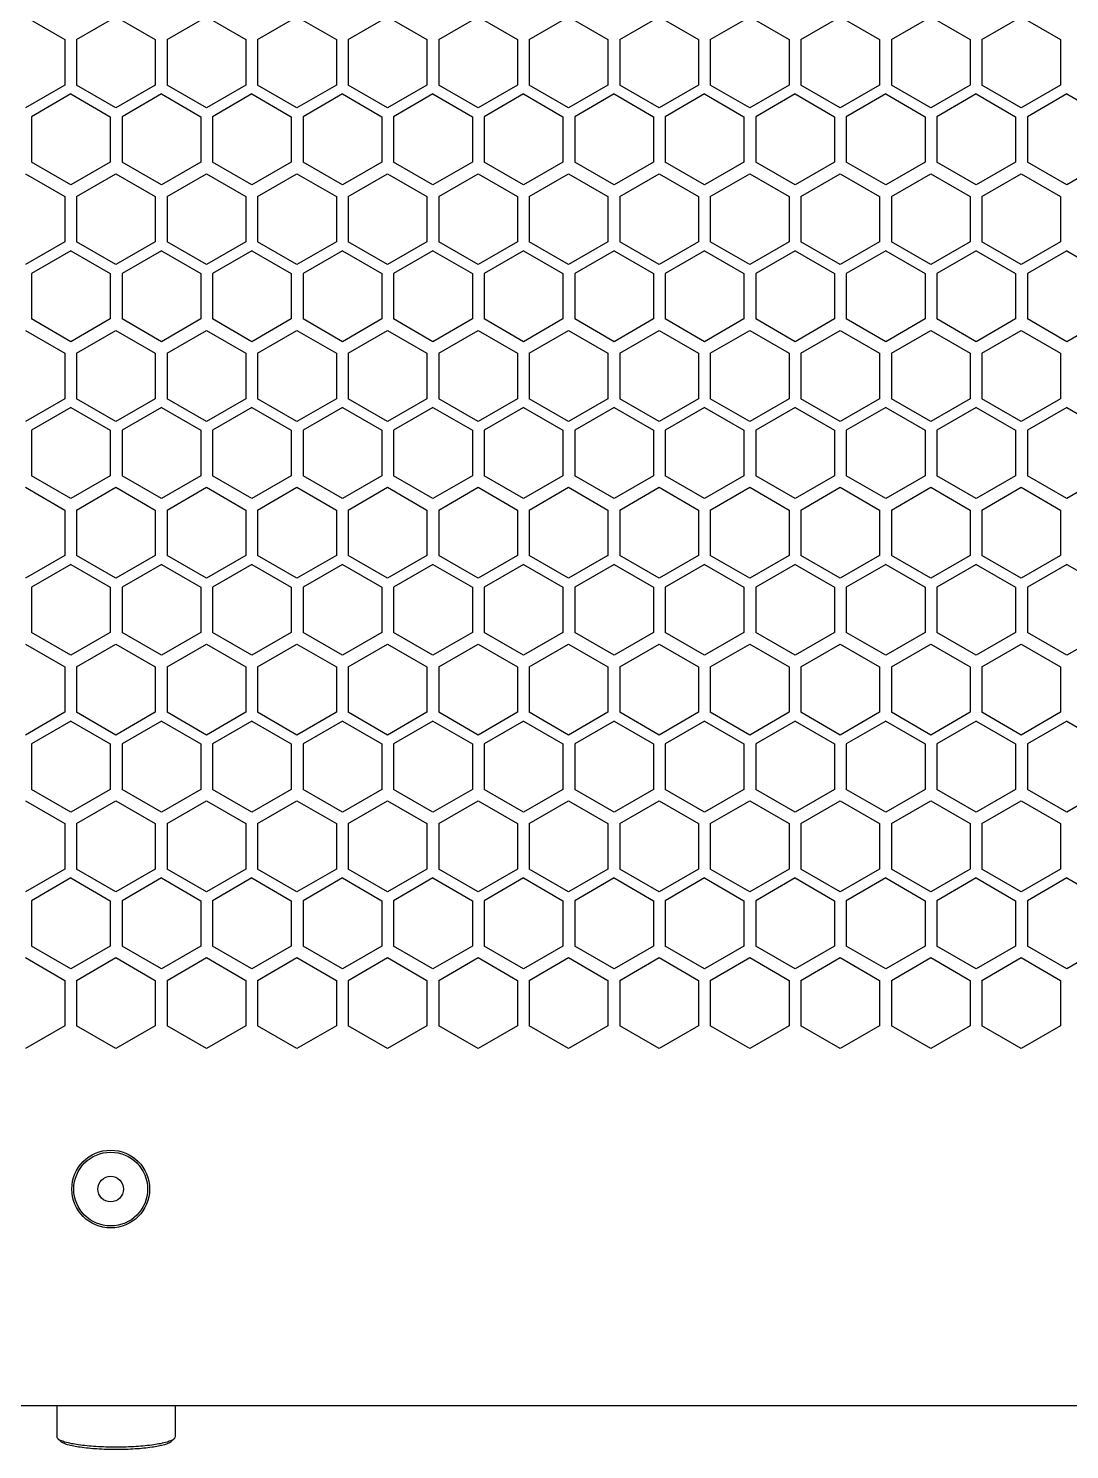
# Model space of a CAD drawing. Extents: x 61367 to 140945, y -1257 to 25588.
# Drawn here: x 71857.2 to 71963, y 19919.3 to 20063.7 of the extents above; entities that cross this region are included whole.
import ezdxf

# ---------------------------------------------------------------- set-up
doc = ezdxf.new("R2010")
doc.units = 0
doc.header["$MEASUREMENT"] = 0
doc.layers.get('0').update_dxf_attribs({"linetype": 'CONTINUOUS'})
for name, color, linetype in [('2401-00307_MDC-M4_0', 7, 'CONTINUOUS'), ('4215-0412-2_0', 7, 'CONTINUOUS'), ('SONGBUTUO-M4-8_0', 7, 'CONTINUOUS')]:
    doc.layers.add(name, color=color, linetype=linetype)

# ---------------------------------------------------------------- blocks, each defined once
blk = doc.blocks.new('ERGRTHTHRT')
at = {"layer": '2401-00307_MDC-M4_0', "color": 7, "linetype": 'Continuous'}
for radius in [3.75, 1.3]:
    blk.add_circle((-37538.65, -67997.48), radius, dxfattribs=at)
at = {"layer": '4215-0412-2_0', "color": 7, "linetype": 'Continuous'}
for p, q in [((-37547.32, -67878.39), (-37543.32, -67880.7)), ((-37542.12, -67880.7), (-37538.12, -67878.39)), ((-37538.12, -67878.39), (-37534.12, -67880.7)), ((-37532.92, -67880.7), (-37528.92, -67878.39)), ((-37528.92, -67878.39), (-37524.92, -67880.7)), ((-37523.72, -67880.7), (-37519.72, -67878.39)), ((-37519.72, -67878.39), (-37515.72, -67880.7)), ((-37514.52, -67880.7), (-37510.52, -67878.39)), ((-37510.52, -67878.39), (-37506.52, -67880.7)), ((-37505.32, -67880.7), (-37501.32, -67878.39)), ((-37501.32, -67878.39), (-37497.32, -67880.7)), ((-37496.12, -67880.7), (-37492.12, -67878.39)), ((-37492.12, -67878.39), (-37488.12, -67880.7)), ((-37486.92, -67880.7), (-37482.92, -67878.39)), ((-37482.92, -67878.39), (-37478.92, -67880.7)), ((-37477.72, -67880.7), (-37473.72, -67878.39)), ((-37473.72, -67878.39), (-37469.72, -67880.7)), ((-37468.52, -67880.7), (-37464.52, -67878.39)), ((-37464.52, -67878.39), (-37460.52, -67880.7)), ((-37459.32, -67880.7), (-37455.32, -67878.39)), ((-37455.32, -67878.39), (-37451.32, -67880.7)), ((-37450.12, -67880.7), (-37446.12, -67878.39)), ((-37446.12, -67878.39), (-37442.12, -67880.7)), ((-37543.32, -67880.7), (-37543.32, -67885.32)), ((-37542.12, -67880.7), (-37542.12, -67885.32)), ((-37534.12, -67880.7), (-37534.12, -67885.32)), ((-37532.92, -67880.7), (-37532.92, -67885.32)), ((-37524.92, -67880.7), (-37524.92, -67885.32)), ((-37523.72, -67880.7), (-37523.72, -67885.32)), ((-37515.72, -67880.7), (-37515.72, -67885.32)), ((-37514.52, -67880.7), (-37514.52, -67885.32)), ((-37506.52, -67880.7), (-37506.52, -67885.32)), ((-37505.32, -67880.7), (-37505.32, -67885.32)), ((-37497.32, -67880.7), (-37497.32, -67885.32)), ((-37496.12, -67880.7), (-37496.12, -67885.32)), ((-37488.12, -67880.7), (-37488.12, -67885.32)), ((-37486.92, -67880.7), (-37486.92, -67885.32)), ((-37478.92, -67880.7), (-37478.92, -67885.32)), ((-37477.72, -67880.7), (-37477.72, -67885.32)), ((-37469.72, -67880.7), (-37469.72, -67885.32)), ((-37468.52, -67880.7), (-37468.52, -67885.32)), ((-37460.52, -67880.7), (-37460.52, -67885.32)), ((-37459.32, -67880.7), (-37459.32, -67885.32)), ((-37451.32, -67880.7), (-37451.32, -67885.32)), ((-37450.12, -67880.7), (-37450.12, -67885.32)), ((-37442.12, -67880.7), (-37442.12, -67885.32)), ((-37543.32, -67885.32), (-37547.32, -67887.63)), ((-37538.12, -67887.63), (-37542.12, -67885.32)), ((-37534.12, -67885.32), (-37538.12, -67887.63)), ((-37528.92, -67887.63), (-37532.92, -67885.32)), ((-37524.92, -67885.32), (-37528.92, -67887.63)), ((-37519.72, -67887.63), (-37523.72, -67885.32)), ((-37515.72, -67885.32), (-37519.72, -67887.63)), ((-37510.52, -67887.63), (-37514.52, -67885.32)), ((-37506.52, -67885.32), (-37510.52, -67887.63)), ((-37501.32, -67887.63), (-37505.32, -67885.32)), ((-37497.32, -67885.32), (-37501.32, -67887.63)), ((-37492.12, -67887.63), (-37496.12, -67885.32)), ((-37488.12, -67885.32), (-37492.12, -67887.63)), ((-37482.92, -67887.63), (-37486.92, -67885.32)), ((-37478.92, -67885.32), (-37482.92, -67887.63)), ((-37473.72, -67887.63), (-37477.72, -67885.32)), ((-37469.72, -67885.32), (-37473.72, -67887.63)), ((-37464.52, -67887.63), (-37468.52, -67885.32)), ((-37460.52, -67885.32), (-37464.52, -67887.63)), ((-37455.32, -67887.63), (-37459.32, -67885.32)), ((-37451.32, -67885.32), (-37455.32, -67887.63)), ((-37446.12, -67887.63), (-37450.12, -67885.32)), ((-37442.12, -67885.32), (-37446.12, -67887.63)), ((-37542.7, -67886.22), (-37546.7, -67888.53)), ((-37542.7, -67886.22), (-37538.7, -67888.53)), ((-37533.5, -67886.22), (-37537.5, -67888.53)), ((-37533.5, -67886.22), (-37529.5, -67888.53)), ((-37524.3, -67886.22), (-37528.3, -67888.53)), ((-37524.3, -67886.22), (-37520.3, -67888.53)), ((-37515.1, -67886.22), (-37519.1, -67888.53)), ((-37515.1, -67886.22), (-37511.1, -67888.53)), ((-37505.9, -67886.22), (-37509.9, -67888.53)), ((-37505.9, -67886.22), (-37501.9, -67888.53)), ((-37496.7, -67886.22), (-37500.7, -67888.53)), ((-37496.7, -67886.22), (-37492.7, -67888.53)), ((-37487.5, -67886.22), (-37491.5, -67888.53)), ((-37487.5, -67886.22), (-37483.5, -67888.53)), ((-37478.3, -67886.22), (-37482.3, -67888.53)), ((-37478.3, -67886.22), (-37474.3, -67888.53)), ((-37469.1, -67886.22), (-37473.1, -67888.53)), ((-37469.1, -67886.22), (-37465.1, -67888.53)), ((-37459.9, -67886.22), (-37463.9, -67888.53)), ((-37459.9, -67886.22), (-37455.9, -67888.53)), ((-37450.7, -67886.22), (-37454.7, -67888.53)), ((-37450.7, -67886.22), (-37446.7, -67888.53)), ((-37441.5, -67886.22), (-37445.5, -67888.53)), ((-37441.5, -67886.22), (-37437.5, -67888.53)), ((-37546.7, -67888.53), (-37546.7, -67893.15)), ((-37538.7, -67888.53), (-37538.7, -67893.15)), ((-37537.5, -67888.53), (-37537.5, -67893.15)), ((-37529.5, -67888.53), (-37529.5, -67893.15)), ((-37528.3, -67888.53), (-37528.3, -67893.15)), ((-37520.3, -67888.53), (-37520.3, -67893.15)), ((-37519.1, -67888.53), (-37519.1, -67893.15)), ((-37511.1, -67888.53), (-37511.1, -67893.15)), ((-37509.9, -67888.53), (-37509.9, -67893.15)), ((-37501.9, -67888.53), (-37501.9, -67893.15)), ((-37500.7, -67888.53), (-37500.7, -67893.15)), ((-37492.7, -67888.53), (-37492.7, -67893.15)), ((-37491.5, -67888.53), (-37491.5, -67893.15)), ((-37483.5, -67888.53), (-37483.5, -67893.15)), ((-37482.3, -67888.53), (-37482.3, -67893.15)), ((-37474.3, -67888.53), (-37474.3, -67893.15)), ((-37473.1, -67888.53), (-37473.1, -67893.15)), ((-37465.1, -67888.53), (-37465.1, -67893.15)), ((-37463.9, -67888.53), (-37463.9, -67893.15)), ((-37455.9, -67888.53), (-37455.9, -67893.15)), ((-37454.7, -67888.53), (-37454.7, -67893.15)), ((-37446.7, -67888.53), (-37446.7, -67893.15)), ((-37445.5, -67888.53), (-37445.5, -67893.15)), ((-37542.7, -67895.46), (-37546.7, -67893.15)), ((-37538.7, -67893.15), (-37542.7, -67895.46)), ((-37533.5, -67895.46), (-37537.5, -67893.15)), ((-37529.5, -67893.15), (-37533.5, -67895.46)), ((-37524.3, -67895.46), (-37528.3, -67893.15)), ((-37520.3, -67893.15), (-37524.3, -67895.46)), ((-37515.1, -67895.46), (-37519.1, -67893.15)), ((-37511.1, -67893.15), (-37515.1, -67895.46)), ((-37505.9, -67895.46), (-37509.9, -67893.15)), ((-37501.9, -67893.15), (-37505.9, -67895.46)), ((-37496.7, -67895.46), (-37500.7, -67893.15)), ((-37492.7, -67893.15), (-37496.7, -67895.46)), ((-37487.5, -67895.46), (-37491.5, -67893.15)), ((-37483.5, -67893.15), (-37487.5, -67895.46)), ((-37478.3, -67895.46), (-37482.3, -67893.15)), ((-37474.3, -67893.15), (-37478.3, -67895.46)), ((-37469.1, -67895.46), (-37473.1, -67893.15)), ((-37465.1, -67893.15), (-37469.1, -67895.46)), ((-37459.9, -67895.46), (-37463.9, -67893.15)), ((-37455.9, -67893.15), (-37459.9, -67895.46)), ((-37450.7, -67895.46), (-37454.7, -67893.15)), ((-37446.7, -67893.15), (-37450.7, -67895.46)), ((-37441.5, -67895.46), (-37445.5, -67893.15)), ((-37437.5, -67893.15), (-37441.5, -67895.46)), ((-37547.32, -67894.32), (-37543.32, -67896.63)), ((-37542.12, -67896.63), (-37538.12, -67894.32)), ((-37538.12, -67894.32), (-37534.12, -67896.63)), ((-37532.92, -67896.63), (-37528.92, -67894.32)), ((-37528.92, -67894.32), (-37524.92, -67896.63)), ((-37523.72, -67896.63), (-37519.72, -67894.32)), ((-37519.72, -67894.32), (-37515.72, -67896.63)), ((-37514.52, -67896.63), (-37510.52, -67894.32)), ((-37510.52, -67894.32), (-37506.52, -67896.63)), ((-37505.32, -67896.63), (-37501.32, -67894.32)), ((-37501.32, -67894.32), (-37497.32, -67896.63)), ((-37496.12, -67896.63), (-37492.12, -67894.32)), ((-37492.12, -67894.32), (-37488.12, -67896.63)), ((-37486.92, -67896.63), (-37482.92, -67894.32)), ((-37482.92, -67894.32), (-37478.92, -67896.63)), ((-37477.72, -67896.63), (-37473.72, -67894.32)), ((-37473.72, -67894.32), (-37469.72, -67896.63)), ((-37468.52, -67896.63), (-37464.52, -67894.32)), ((-37464.52, -67894.32), (-37460.52, -67896.63)), ((-37459.32, -67896.63), (-37455.32, -67894.32)), ((-37455.32, -67894.32), (-37451.32, -67896.63)), ((-37450.12, -67896.63), (-37446.12, -67894.32)), ((-37446.12, -67894.32), (-37442.12, -67896.63)), ((-37543.32, -67896.63), (-37543.32, -67901.25)), ((-37542.12, -67896.63), (-37542.12, -67901.25)), ((-37534.12, -67896.63), (-37534.12, -67901.25)), ((-37532.92, -67896.63), (-37532.92, -67901.25)), ((-37524.92, -67896.63), (-37524.92, -67901.25)), ((-37523.72, -67896.63), (-37523.72, -67901.25)), ((-37515.72, -67896.63), (-37515.72, -67901.25)), ((-37514.52, -67896.63), (-37514.52, -67901.25)), ((-37506.52, -67896.63), (-37506.52, -67901.25)), ((-37505.32, -67896.63), (-37505.32, -67901.25)), ((-37497.32, -67896.63), (-37497.32, -67901.25)), ((-37496.12, -67896.63), (-37496.12, -67901.25)), ((-37488.12, -67896.63), (-37488.12, -67901.25)), ((-37486.92, -67896.63), (-37486.92, -67901.25)), ((-37478.92, -67896.63), (-37478.92, -67901.25)), ((-37477.72, -67896.63), (-37477.72, -67901.25)), ((-37469.72, -67896.63), (-37469.72, -67901.25)), ((-37468.52, -67896.63), (-37468.52, -67901.25)), ((-37460.52, -67896.63), (-37460.52, -67901.25)), ((-37459.32, -67896.63), (-37459.32, -67901.25)), ((-37451.32, -67896.63), (-37451.32, -67901.25)), ((-37450.12, -67896.63), (-37450.12, -67901.25)), ((-37442.12, -67896.63), (-37442.12, -67901.25)), ((-37543.32, -67901.25), (-37547.32, -67903.56)), ((-37538.12, -67903.56), (-37542.12, -67901.25)), ((-37534.12, -67901.25), (-37538.12, -67903.56)), ((-37528.92, -67903.56), (-37532.92, -67901.25)), ((-37524.92, -67901.25), (-37528.92, -67903.56)), ((-37519.72, -67903.56), (-37523.72, -67901.25)), ((-37515.72, -67901.25), (-37519.72, -67903.56)), ((-37510.52, -67903.56), (-37514.52, -67901.25)), ((-37506.52, -67901.25), (-37510.52, -67903.56)), ((-37501.32, -67903.56), (-37505.32, -67901.25)), ((-37497.32, -67901.25), (-37501.32, -67903.56)), ((-37492.12, -67903.56), (-37496.12, -67901.25)), ((-37488.12, -67901.25), (-37492.12, -67903.56)), ((-37482.92, -67903.56), (-37486.92, -67901.25)), ((-37478.92, -67901.25), (-37482.92, -67903.56)), ((-37473.72, -67903.56), (-37477.72, -67901.25)), ((-37469.72, -67901.25), (-37473.72, -67903.56)), ((-37464.52, -67903.56), (-37468.52, -67901.25)), ((-37460.52, -67901.25), (-37464.52, -67903.56)), ((-37455.32, -67903.56), (-37459.32, -67901.25)), ((-37451.32, -67901.25), (-37455.32, -67903.56)), ((-37446.12, -67903.56), (-37450.12, -67901.25)), ((-37442.12, -67901.25), (-37446.12, -67903.56)), ((-37542.7, -67902.15), (-37546.7, -67904.46)), ((-37542.7, -67902.15), (-37538.7, -67904.46)), ((-37533.5, -67902.15), (-37537.5, -67904.46)), ((-37533.5, -67902.15), (-37529.5, -67904.46)), ((-37524.3, -67902.15), (-37528.3, -67904.46)), ((-37524.3, -67902.15), (-37520.3, -67904.46)), ((-37515.1, -67902.15), (-37519.1, -67904.46)), ((-37515.1, -67902.15), (-37511.1, -67904.46)), ((-37505.9, -67902.15), (-37509.9, -67904.46)), ((-37505.9, -67902.15), (-37501.9, -67904.46)), ((-37496.7, -67902.15), (-37500.7, -67904.46)), ((-37496.7, -67902.15), (-37492.7, -67904.46)), ((-37487.5, -67902.15), (-37491.5, -67904.46)), ((-37487.5, -67902.15), (-37483.5, -67904.46)), ((-37478.3, -67902.15), (-37482.3, -67904.46)), ((-37478.3, -67902.15), (-37474.3, -67904.46)), ((-37469.1, -67902.15), (-37473.1, -67904.46)), ((-37469.1, -67902.15), (-37465.1, -67904.46)), ((-37459.9, -67902.15), (-37463.9, -67904.46)), ((-37459.9, -67902.15), (-37455.9, -67904.46)), ((-37450.7, -67902.15), (-37454.7, -67904.46)), ((-37450.7, -67902.15), (-37446.7, -67904.46)), ((-37441.5, -67902.15), (-37445.5, -67904.46)), ((-37441.5, -67902.15), (-37437.5, -67904.46)), ((-37546.7, -67904.46), (-37546.7, -67909.08)), ((-37538.7, -67904.46), (-37538.7, -67909.08)), ((-37537.5, -67904.46), (-37537.5, -67909.08)), ((-37529.5, -67904.46), (-37529.5, -67909.08)), ((-37528.3, -67904.46), (-37528.3, -67909.08)), ((-37520.3, -67904.46), (-37520.3, -67909.08)), ((-37519.1, -67904.46), (-37519.1, -67909.08)), ((-37511.1, -67904.46), (-37511.1, -67909.08)), ((-37509.9, -67904.46), (-37509.9, -67909.08)), ((-37501.9, -67904.46), (-37501.9, -67909.08)), ((-37500.7, -67904.46), (-37500.7, -67909.08)), ((-37492.7, -67904.46), (-37492.7, -67909.08)), ((-37491.5, -67904.46), (-37491.5, -67909.08)), ((-37483.5, -67904.46), (-37483.5, -67909.08)), ((-37482.3, -67904.46), (-37482.3, -67909.08)), ((-37474.3, -67904.46), (-37474.3, -67909.08)), ((-37473.1, -67904.46), (-37473.1, -67909.08)), ((-37465.1, -67904.46), (-37465.1, -67909.08)), ((-37463.9, -67904.46), (-37463.9, -67909.08)), ((-37455.9, -67904.46), (-37455.9, -67909.08)), ((-37454.7, -67904.46), (-37454.7, -67909.08)), ((-37446.7, -67904.46), (-37446.7, -67909.08)), ((-37445.5, -67904.46), (-37445.5, -67909.08)), ((-37542.7, -67911.39), (-37546.7, -67909.08)), ((-37538.7, -67909.08), (-37542.7, -67911.39)), ((-37533.5, -67911.39), (-37537.5, -67909.08)), ((-37529.5, -67909.08), (-37533.5, -67911.39)), ((-37524.3, -67911.39), (-37528.3, -67909.08)), ((-37520.3, -67909.08), (-37524.3, -67911.39)), ((-37515.1, -67911.39), (-37519.1, -67909.08)), ((-37511.1, -67909.08), (-37515.1, -67911.39)), ((-37505.9, -67911.39), (-37509.9, -67909.08)), ((-37501.9, -67909.08), (-37505.9, -67911.39)), ((-37496.7, -67911.39), (-37500.7, -67909.08)), ((-37492.7, -67909.08), (-37496.7, -67911.39)), ((-37487.5, -67911.39), (-37491.5, -67909.08)), ((-37483.5, -67909.08), (-37487.5, -67911.39)), ((-37478.3, -67911.39), (-37482.3, -67909.08)), ((-37474.3, -67909.08), (-37478.3, -67911.39)), ((-37469.1, -67911.39), (-37473.1, -67909.08)), ((-37465.1, -67909.08), (-37469.1, -67911.39)), ((-37459.9, -67911.39), (-37463.9, -67909.08)), ((-37455.9, -67909.08), (-37459.9, -67911.39)), ((-37450.7, -67911.39), (-37454.7, -67909.08)), ((-37446.7, -67909.08), (-37450.7, -67911.39)), ((-37441.5, -67911.39), (-37445.5, -67909.08)), ((-37437.5, -67909.08), (-37441.5, -67911.39)), ((-37547.32, -67910.25), (-37543.32, -67912.56)), ((-37542.12, -67912.56), (-37538.12, -67910.25)), ((-37538.12, -67910.25), (-37534.12, -67912.56)), ((-37532.92, -67912.56), (-37528.92, -67910.25)), ((-37528.92, -67910.25), (-37524.92, -67912.56)), ((-37523.72, -67912.56), (-37519.72, -67910.25)), ((-37519.72, -67910.25), (-37515.72, -67912.56)), ((-37514.52, -67912.56), (-37510.52, -67910.25)), ((-37510.52, -67910.25), (-37506.52, -67912.56)), ((-37505.32, -67912.56), (-37501.32, -67910.25)), ((-37501.32, -67910.25), (-37497.32, -67912.56)), ((-37496.12, -67912.56), (-37492.12, -67910.25)), ((-37492.12, -67910.25), (-37488.12, -67912.56)), ((-37486.92, -67912.56), (-37482.92, -67910.25)), ((-37482.92, -67910.25), (-37478.92, -67912.56)), ((-37477.72, -67912.56), (-37473.72, -67910.25)), ((-37473.72, -67910.25), (-37469.72, -67912.56)), ((-37468.52, -67912.56), (-37464.52, -67910.25)), ((-37464.52, -67910.25), (-37460.52, -67912.56)), ((-37459.32, -67912.56), (-37455.32, -67910.25)), ((-37455.32, -67910.25), (-37451.32, -67912.56)), ((-37450.12, -67912.56), (-37446.12, -67910.25)), ((-37446.12, -67910.25), (-37442.12, -67912.56)), ((-37543.32, -67912.56), (-37543.32, -67917.18)), ((-37542.12, -67912.56), (-37542.12, -67917.18)), ((-37534.12, -67912.56), (-37534.12, -67917.18)), ((-37532.92, -67912.56), (-37532.92, -67917.18)), ((-37524.92, -67912.56), (-37524.92, -67917.18)), ((-37523.72, -67912.56), (-37523.72, -67917.18)), ((-37515.72, -67912.56), (-37515.72, -67917.18)), ((-37514.52, -67912.56), (-37514.52, -67917.18)), ((-37506.52, -67912.56), (-37506.52, -67917.18)), ((-37505.32, -67912.56), (-37505.32, -67917.18)), ((-37497.32, -67912.56), (-37497.32, -67917.18)), ((-37496.12, -67912.56), (-37496.12, -67917.18)), ((-37488.12, -67912.56), (-37488.12, -67917.18)), ((-37486.92, -67912.56), (-37486.92, -67917.18)), ((-37478.92, -67912.56), (-37478.92, -67917.18)), ((-37477.72, -67912.56), (-37477.72, -67917.18)), ((-37469.72, -67912.56), (-37469.72, -67917.18)), ((-37468.52, -67912.56), (-37468.52, -67917.18)), ((-37460.52, -67912.56), (-37460.52, -67917.18)), ((-37459.32, -67912.56), (-37459.32, -67917.18)), ((-37451.32, -67912.56), (-37451.32, -67917.18)), ((-37450.12, -67912.56), (-37450.12, -67917.18)), ((-37442.12, -67912.56), (-37442.12, -67917.18)), ((-37543.32, -67917.18), (-37547.32, -67919.49)), ((-37538.12, -67919.49), (-37542.12, -67917.18)), ((-37534.12, -67917.18), (-37538.12, -67919.49)), ((-37528.92, -67919.49), (-37532.92, -67917.18)), ((-37524.92, -67917.18), (-37528.92, -67919.49)), ((-37519.72, -67919.49), (-37523.72, -67917.18)), ((-37515.72, -67917.18), (-37519.72, -67919.49)), ((-37510.52, -67919.49), (-37514.52, -67917.18)), ((-37506.52, -67917.18), (-37510.52, -67919.49)), ((-37501.32, -67919.49), (-37505.32, -67917.18)), ((-37497.32, -67917.18), (-37501.32, -67919.49)), ((-37492.12, -67919.49), (-37496.12, -67917.18)), ((-37488.12, -67917.18), (-37492.12, -67919.49)), ((-37482.92, -67919.49), (-37486.92, -67917.18)), ((-37478.92, -67917.18), (-37482.92, -67919.49)), ((-37473.72, -67919.49), (-37477.72, -67917.18)), ((-37469.72, -67917.18), (-37473.72, -67919.49)), ((-37464.52, -67919.49), (-37468.52, -67917.18)), ((-37460.52, -67917.18), (-37464.52, -67919.49)), ((-37455.32, -67919.49), (-37459.32, -67917.18)), ((-37451.32, -67917.18), (-37455.32, -67919.49)), ((-37446.12, -67919.49), (-37450.12, -67917.18)), ((-37442.12, -67917.18), (-37446.12, -67919.49)), ((-37542.7, -67918.08), (-37546.7, -67920.39)), ((-37542.7, -67918.08), (-37538.7, -67920.39)), ((-37533.5, -67918.08), (-37537.5, -67920.39)), ((-37533.5, -67918.08), (-37529.5, -67920.39)), ((-37524.3, -67918.08), (-37528.3, -67920.39)), ((-37524.3, -67918.08), (-37520.3, -67920.39)), ((-37515.1, -67918.08), (-37519.1, -67920.39)), ((-37515.1, -67918.08), (-37511.1, -67920.39)), ((-37505.9, -67918.08), (-37509.9, -67920.39)), ((-37505.9, -67918.08), (-37501.9, -67920.39)), ((-37496.7, -67918.08), (-37500.7, -67920.39)), ((-37496.7, -67918.08), (-37492.7, -67920.39)), ((-37487.5, -67918.08), (-37491.5, -67920.39)), ((-37487.5, -67918.08), (-37483.5, -67920.39)), ((-37478.3, -67918.08), (-37482.3, -67920.39)), ((-37478.3, -67918.08), (-37474.3, -67920.39)), ((-37469.1, -67918.08), (-37473.1, -67920.39)), ((-37469.1, -67918.08), (-37465.1, -67920.39)), ((-37459.9, -67918.08), (-37463.9, -67920.39)), ((-37459.9, -67918.08), (-37455.9, -67920.39)), ((-37450.7, -67918.08), (-37454.7, -67920.39)), ((-37450.7, -67918.08), (-37446.7, -67920.39)), ((-37441.5, -67918.08), (-37445.5, -67920.39)), ((-37441.5, -67918.08), (-37437.5, -67920.39)), ((-37546.7, -67920.39), (-37546.7, -67925.01)), ((-37538.7, -67920.39), (-37538.7, -67925.01)), ((-37537.5, -67920.39), (-37537.5, -67925.01)), ((-37529.5, -67920.39), (-37529.5, -67925.01)), ((-37528.3, -67920.39), (-37528.3, -67925.01)), ((-37520.3, -67920.39), (-37520.3, -67925.01)), ((-37519.1, -67920.39), (-37519.1, -67925.01)), ((-37511.1, -67920.39), (-37511.1, -67925.01)), ((-37509.9, -67920.39), (-37509.9, -67925.01)), ((-37501.9, -67920.39), (-37501.9, -67925.01)), ((-37500.7, -67920.39), (-37500.7, -67925.01)), ((-37492.7, -67920.39), (-37492.7, -67925.01)), ((-37491.5, -67920.39), (-37491.5, -67925.01)), ((-37483.5, -67920.39), (-37483.5, -67925.01)), ((-37482.3, -67920.39), (-37482.3, -67925.01)), ((-37474.3, -67920.39), (-37474.3, -67925.01)), ((-37473.1, -67920.39), (-37473.1, -67925.01)), ((-37465.1, -67920.39), (-37465.1, -67925.01)), ((-37463.9, -67920.39), (-37463.9, -67925.01)), ((-37455.9, -67920.39), (-37455.9, -67925.01)), ((-37454.7, -67920.39), (-37454.7, -67925.01)), ((-37446.7, -67920.39), (-37446.7, -67925.01)), ((-37445.5, -67920.39), (-37445.5, -67925.01)), ((-37542.7, -67927.32), (-37546.7, -67925.01)), ((-37538.7, -67925.01), (-37542.7, -67927.32)), ((-37533.5, -67927.32), (-37537.5, -67925.01)), ((-37529.5, -67925.01), (-37533.5, -67927.32)), ((-37524.3, -67927.32), (-37528.3, -67925.01)), ((-37520.3, -67925.01), (-37524.3, -67927.32)), ((-37515.1, -67927.32), (-37519.1, -67925.01)), ((-37511.1, -67925.01), (-37515.1, -67927.32)), ((-37505.9, -67927.32), (-37509.9, -67925.01)), ((-37501.9, -67925.01), (-37505.9, -67927.32)), ((-37496.7, -67927.32), (-37500.7, -67925.01)), ((-37492.7, -67925.01), (-37496.7, -67927.32)), ((-37487.5, -67927.32), (-37491.5, -67925.01)), ((-37483.5, -67925.01), (-37487.5, -67927.32)), ((-37478.3, -67927.32), (-37482.3, -67925.01)), ((-37474.3, -67925.01), (-37478.3, -67927.32)), ((-37469.1, -67927.32), (-37473.1, -67925.01)), ((-37465.1, -67925.01), (-37469.1, -67927.32)), ((-37459.9, -67927.32), (-37463.9, -67925.01)), ((-37455.9, -67925.01), (-37459.9, -67927.32)), ((-37450.7, -67927.32), (-37454.7, -67925.01)), ((-37446.7, -67925.01), (-37450.7, -67927.32)), ((-37441.5, -67927.32), (-37445.5, -67925.01)), ((-37437.5, -67925.01), (-37441.5, -67927.32)), ((-37547.32, -67926.18), (-37543.32, -67928.49)), ((-37542.12, -67928.49), (-37538.12, -67926.18)), ((-37538.12, -67926.18), (-37534.12, -67928.49)), ((-37532.92, -67928.49), (-37528.92, -67926.18)), ((-37528.92, -67926.18), (-37524.92, -67928.49)), ((-37523.72, -67928.49), (-37519.72, -67926.18)), ((-37519.72, -67926.18), (-37515.72, -67928.49)), ((-37514.52, -67928.49), (-37510.52, -67926.18)), ((-37510.52, -67926.18), (-37506.52, -67928.49)), ((-37505.32, -67928.49), (-37501.32, -67926.18)), ((-37501.32, -67926.18), (-37497.32, -67928.49)), ((-37496.12, -67928.49), (-37492.12, -67926.18)), ((-37492.12, -67926.18), (-37488.12, -67928.49)), ((-37486.92, -67928.49), (-37482.92, -67926.18)), ((-37482.92, -67926.18), (-37478.92, -67928.49)), ((-37477.72, -67928.49), (-37473.72, -67926.18)), ((-37473.72, -67926.18), (-37469.72, -67928.49)), ((-37468.52, -67928.49), (-37464.52, -67926.18)), ((-37464.52, -67926.18), (-37460.52, -67928.49)), ((-37459.32, -67928.49), (-37455.32, -67926.18)), ((-37455.32, -67926.18), (-37451.32, -67928.49)), ((-37450.12, -67928.49), (-37446.12, -67926.18)), ((-37446.12, -67926.18), (-37442.12, -67928.49)), ((-37543.32, -67928.49), (-37543.32, -67933.11)), ((-37542.12, -67928.49), (-37542.12, -67933.11)), ((-37534.12, -67928.49), (-37534.12, -67933.11)), ((-37532.92, -67928.49), (-37532.92, -67933.11)), ((-37524.92, -67928.49), (-37524.92, -67933.11)), ((-37523.72, -67928.49), (-37523.72, -67933.11)), ((-37515.72, -67928.49), (-37515.72, -67933.11)), ((-37514.52, -67928.49), (-37514.52, -67933.11)), ((-37506.52, -67928.49), (-37506.52, -67933.11)), ((-37505.32, -67928.49), (-37505.32, -67933.11)), ((-37497.32, -67928.49), (-37497.32, -67933.11)), ((-37496.12, -67928.49), (-37496.12, -67933.11)), ((-37488.12, -67928.49), (-37488.12, -67933.11)), ((-37486.92, -67928.49), (-37486.92, -67933.11)), ((-37478.92, -67928.49), (-37478.92, -67933.11)), ((-37477.72, -67928.49), (-37477.72, -67933.11)), ((-37469.72, -67928.49), (-37469.72, -67933.11)), ((-37468.52, -67928.49), (-37468.52, -67933.11)), ((-37460.52, -67928.49), (-37460.52, -67933.11)), ((-37459.32, -67928.49), (-37459.32, -67933.11)), ((-37451.32, -67928.49), (-37451.32, -67933.11)), ((-37450.12, -67928.49), (-37450.12, -67933.11)), ((-37442.12, -67928.49), (-37442.12, -67933.11)), ((-37543.32, -67933.11), (-37547.32, -67935.42)), ((-37542.7, -67934.01), (-37546.7, -67936.32)), ((-37542.7, -67934.01), (-37538.7, -67936.32)), ((-37538.12, -67935.42), (-37542.12, -67933.11)), ((-37534.12, -67933.11), (-37538.12, -67935.42)), ((-37533.5, -67934.01), (-37537.5, -67936.32)), ((-37533.5, -67934.01), (-37529.5, -67936.32)), ((-37528.92, -67935.42), (-37532.92, -67933.11)), ((-37524.92, -67933.11), (-37528.92, -67935.42)), ((-37524.3, -67934.01), (-37528.3, -67936.32)), ((-37524.3, -67934.01), (-37520.3, -67936.32)), ((-37519.72, -67935.42), (-37523.72, -67933.11)), ((-37515.72, -67933.11), (-37519.72, -67935.42)), ((-37515.1, -67934.01), (-37519.1, -67936.32)), ((-37515.1, -67934.01), (-37511.1, -67936.32)), ((-37510.52, -67935.42), (-37514.52, -67933.11)), ((-37506.52, -67933.11), (-37510.52, -67935.42)), ((-37505.9, -67934.01), (-37509.9, -67936.32)), ((-37505.9, -67934.01), (-37501.9, -67936.32)), ((-37501.32, -67935.42), (-37505.32, -67933.11)), ((-37497.32, -67933.11), (-37501.32, -67935.42)), ((-37496.7, -67934.01), (-37500.7, -67936.32)), ((-37496.7, -67934.01), (-37492.7, -67936.32)), ((-37492.12, -67935.42), (-37496.12, -67933.11)), ((-37488.12, -67933.11), (-37492.12, -67935.42)), ((-37487.5, -67934.01), (-37491.5, -67936.32)), ((-37487.5, -67934.01), (-37483.5, -67936.32)), ((-37482.92, -67935.42), (-37486.92, -67933.11)), ((-37478.92, -67933.11), (-37482.92, -67935.42)), ((-37478.3, -67934.01), (-37482.3, -67936.32)), ((-37478.3, -67934.01), (-37474.3, -67936.32)), ((-37473.72, -67935.42), (-37477.72, -67933.11)), ((-37469.72, -67933.11), (-37473.72, -67935.42)), ((-37469.1, -67934.01), (-37473.1, -67936.32)), ((-37469.1, -67934.01), (-37465.1, -67936.32)), ((-37464.52, -67935.42), (-37468.52, -67933.11)), ((-37460.52, -67933.11), (-37464.52, -67935.42)), ((-37459.9, -67934.01), (-37463.9, -67936.32)), ((-37459.9, -67934.01), (-37455.9, -67936.32)), ((-37455.32, -67935.42), (-37459.32, -67933.11)), ((-37451.32, -67933.11), (-37455.32, -67935.42)), ((-37450.7, -67934.01), (-37454.7, -67936.32)), ((-37450.7, -67934.01), (-37446.7, -67936.32)), ((-37446.12, -67935.42), (-37450.12, -67933.11)), ((-37442.12, -67933.11), (-37446.12, -67935.42)), ((-37441.5, -67934.01), (-37445.5, -67936.32)), ((-37441.5, -67934.01), (-37437.5, -67936.32)), ((-37546.7, -67936.32), (-37546.7, -67940.94)), ((-37538.7, -67936.32), (-37538.7, -67940.94)), ((-37537.5, -67936.32), (-37537.5, -67940.94)), ((-37529.5, -67936.32), (-37529.5, -67940.94)), ((-37528.3, -67936.32), (-37528.3, -67940.94)), ((-37520.3, -67936.32), (-37520.3, -67940.94)), ((-37519.1, -67936.32), (-37519.1, -67940.94)), ((-37511.1, -67936.32), (-37511.1, -67940.94)), ((-37509.9, -67936.32), (-37509.9, -67940.94)), ((-37501.9, -67936.32), (-37501.9, -67940.94)), ((-37500.7, -67936.32), (-37500.7, -67940.94)), ((-37492.7, -67936.32), (-37492.7, -67940.94)), ((-37491.5, -67936.32), (-37491.5, -67940.94)), ((-37483.5, -67936.32), (-37483.5, -67940.94)), ((-37482.3, -67936.32), (-37482.3, -67940.94)), ((-37474.3, -67936.32), (-37474.3, -67940.94)), ((-37473.1, -67936.32), (-37473.1, -67940.94)), ((-37465.1, -67936.32), (-37465.1, -67940.94)), ((-37463.9, -67936.32), (-37463.9, -67940.94)), ((-37455.9, -67936.32), (-37455.9, -67940.94)), ((-37454.7, -67936.32), (-37454.7, -67940.94)), ((-37446.7, -67936.32), (-37446.7, -67940.94)), ((-37445.5, -67936.32), (-37445.5, -67940.94)), ((-37542.7, -67943.25), (-37546.7, -67940.94)), ((-37538.7, -67940.94), (-37542.7, -67943.25)), ((-37533.5, -67943.25), (-37537.5, -67940.94)), ((-37529.5, -67940.94), (-37533.5, -67943.25)), ((-37524.3, -67943.25), (-37528.3, -67940.94)), ((-37520.3, -67940.94), (-37524.3, -67943.25)), ((-37515.1, -67943.25), (-37519.1, -67940.94)), ((-37511.1, -67940.94), (-37515.1, -67943.25)), ((-37505.9, -67943.25), (-37509.9, -67940.94)), ((-37501.9, -67940.94), (-37505.9, -67943.25)), ((-37496.7, -67943.25), (-37500.7, -67940.94)), ((-37492.7, -67940.94), (-37496.7, -67943.25)), ((-37487.5, -67943.25), (-37491.5, -67940.94)), ((-37483.5, -67940.94), (-37487.5, -67943.25)), ((-37478.3, -67943.25), (-37482.3, -67940.94)), ((-37474.3, -67940.94), (-37478.3, -67943.25)), ((-37469.1, -67943.25), (-37473.1, -67940.94)), ((-37465.1, -67940.94), (-37469.1, -67943.25)), ((-37459.9, -67943.25), (-37463.9, -67940.94)), ((-37455.9, -67940.94), (-37459.9, -67943.25)), ((-37450.7, -67943.25), (-37454.7, -67940.94)), ((-37446.7, -67940.94), (-37450.7, -67943.25)), ((-37441.5, -67943.25), (-37445.5, -67940.94)), ((-37437.5, -67940.94), (-37441.5, -67943.25)), ((-37547.32, -67942.11), (-37543.32, -67944.42)), ((-37542.12, -67944.42), (-37538.12, -67942.11)), ((-37538.12, -67942.11), (-37534.12, -67944.42)), ((-37532.92, -67944.42), (-37528.92, -67942.11)), ((-37528.92, -67942.11), (-37524.92, -67944.42)), ((-37523.72, -67944.42), (-37519.72, -67942.11)), ((-37519.72, -67942.11), (-37515.72, -67944.42)), ((-37514.52, -67944.42), (-37510.52, -67942.11)), ((-37510.52, -67942.11), (-37506.52, -67944.42)), ((-37505.32, -67944.42), (-37501.32, -67942.11)), ((-37501.32, -67942.11), (-37497.32, -67944.42)), ((-37496.12, -67944.42), (-37492.12, -67942.11)), ((-37492.12, -67942.11), (-37488.12, -67944.42)), ((-37486.92, -67944.42), (-37482.92, -67942.11)), ((-37482.92, -67942.11), (-37478.92, -67944.42)), ((-37477.72, -67944.42), (-37473.72, -67942.11)), ((-37473.72, -67942.11), (-37469.72, -67944.42)), ((-37468.52, -67944.42), (-37464.52, -67942.11)), ((-37464.52, -67942.11), (-37460.52, -67944.42)), ((-37459.32, -67944.42), (-37455.32, -67942.11)), ((-37455.32, -67942.11), (-37451.32, -67944.42)), ((-37450.12, -67944.42), (-37446.12, -67942.11)), ((-37446.12, -67942.11), (-37442.12, -67944.42)), ((-37543.32, -67944.42), (-37543.32, -67949.04)), ((-37542.12, -67944.42), (-37542.12, -67949.04)), ((-37534.12, -67944.42), (-37534.12, -67949.04)), ((-37532.92, -67944.42), (-37532.92, -67949.04)), ((-37524.92, -67944.42), (-37524.92, -67949.04)), ((-37523.72, -67944.42), (-37523.72, -67949.04)), ((-37515.72, -67944.42), (-37515.72, -67949.04)), ((-37514.52, -67944.42), (-37514.52, -67949.04)), ((-37506.52, -67944.42), (-37506.52, -67949.04)), ((-37505.32, -67944.42), (-37505.32, -67949.04)), ((-37497.32, -67944.42), (-37497.32, -67949.04)), ((-37496.12, -67944.42), (-37496.12, -67949.04)), ((-37488.12, -67944.42), (-37488.12, -67949.04)), ((-37486.92, -67944.42), (-37486.92, -67949.04)), ((-37478.92, -67944.42), (-37478.92, -67949.04)), ((-37477.72, -67944.42), (-37477.72, -67949.04)), ((-37469.72, -67944.42), (-37469.72, -67949.04)), ((-37468.52, -67944.42), (-37468.52, -67949.04)), ((-37460.52, -67944.42), (-37460.52, -67949.04)), ((-37459.32, -67944.42), (-37459.32, -67949.04)), ((-37451.32, -67944.42), (-37451.32, -67949.04)), ((-37450.12, -67944.42), (-37450.12, -67949.04)), ((-37442.12, -67944.42), (-37442.12, -67949.04)), ((-37543.32, -67949.04), (-37547.32, -67951.35)), ((-37542.7, -67949.94), (-37546.7, -67952.25)), ((-37542.7, -67949.94), (-37538.7, -67952.25)), ((-37538.12, -67951.35), (-37542.12, -67949.04)), ((-37534.12, -67949.04), (-37538.12, -67951.35)), ((-37533.5, -67949.94), (-37537.5, -67952.25)), ((-37533.5, -67949.94), (-37529.5, -67952.25)), ((-37528.92, -67951.35), (-37532.92, -67949.04)), ((-37524.92, -67949.04), (-37528.92, -67951.35)), ((-37524.3, -67949.94), (-37528.3, -67952.25)), ((-37524.3, -67949.94), (-37520.3, -67952.25)), ((-37519.72, -67951.35), (-37523.72, -67949.04)), ((-37515.72, -67949.04), (-37519.72, -67951.35)), ((-37515.1, -67949.94), (-37519.1, -67952.25)), ((-37515.1, -67949.94), (-37511.1, -67952.25)), ((-37510.52, -67951.35), (-37514.52, -67949.04)), ((-37506.52, -67949.04), (-37510.52, -67951.35)), ((-37505.9, -67949.94), (-37509.9, -67952.25)), ((-37505.9, -67949.94), (-37501.9, -67952.25)), ((-37501.32, -67951.35), (-37505.32, -67949.04)), ((-37497.32, -67949.04), (-37501.32, -67951.35)), ((-37496.7, -67949.94), (-37500.7, -67952.25)), ((-37496.7, -67949.94), (-37492.7, -67952.25)), ((-37492.12, -67951.35), (-37496.12, -67949.04)), ((-37488.12, -67949.04), (-37492.12, -67951.35)), ((-37487.5, -67949.94), (-37491.5, -67952.25)), ((-37487.5, -67949.94), (-37483.5, -67952.25)), ((-37482.92, -67951.35), (-37486.92, -67949.04)), ((-37478.92, -67949.04), (-37482.92, -67951.35)), ((-37478.3, -67949.94), (-37482.3, -67952.25)), ((-37478.3, -67949.94), (-37474.3, -67952.25)), ((-37473.72, -67951.35), (-37477.72, -67949.04)), ((-37469.72, -67949.04), (-37473.72, -67951.35)), ((-37469.1, -67949.94), (-37473.1, -67952.25)), ((-37469.1, -67949.94), (-37465.1, -67952.25)), ((-37464.52, -67951.35), (-37468.52, -67949.04)), ((-37460.52, -67949.04), (-37464.52, -67951.35)), ((-37459.9, -67949.94), (-37463.9, -67952.25)), ((-37459.9, -67949.94), (-37455.9, -67952.25)), ((-37455.32, -67951.35), (-37459.32, -67949.04)), ((-37451.32, -67949.04), (-37455.32, -67951.35)), ((-37450.7, -67949.94), (-37454.7, -67952.25)), ((-37450.7, -67949.94), (-37446.7, -67952.25)), ((-37446.12, -67951.35), (-37450.12, -67949.04)), ((-37442.12, -67949.04), (-37446.12, -67951.35)), ((-37441.5, -67949.94), (-37445.5, -67952.25)), ((-37441.5, -67949.94), (-37437.5, -67952.25)), ((-37546.7, -67952.25), (-37546.7, -67956.87)), ((-37538.7, -67952.25), (-37538.7, -67956.87)), ((-37537.5, -67952.25), (-37537.5, -67956.87)), ((-37529.5, -67952.25), (-37529.5, -67956.87)), ((-37528.3, -67952.25), (-37528.3, -67956.87)), ((-37520.3, -67952.25), (-37520.3, -67956.87)), ((-37519.1, -67952.25), (-37519.1, -67956.87)), ((-37511.1, -67952.25), (-37511.1, -67956.87)), ((-37509.9, -67952.25), (-37509.9, -67956.87)), ((-37501.9, -67952.25), (-37501.9, -67956.87)), ((-37500.7, -67952.25), (-37500.7, -67956.87)), ((-37492.7, -67952.25), (-37492.7, -67956.87)), ((-37491.5, -67952.25), (-37491.5, -67956.87)), ((-37483.5, -67952.25), (-37483.5, -67956.87)), ((-37482.3, -67952.25), (-37482.3, -67956.87)), ((-37474.3, -67952.25), (-37474.3, -67956.87)), ((-37473.1, -67952.25), (-37473.1, -67956.87)), ((-37465.1, -67952.25), (-37465.1, -67956.87)), ((-37463.9, -67952.25), (-37463.9, -67956.87)), ((-37455.9, -67952.25), (-37455.9, -67956.87)), ((-37454.7, -67952.25), (-37454.7, -67956.87)), ((-37446.7, -67952.25), (-37446.7, -67956.87)), ((-37445.5, -67952.25), (-37445.5, -67956.87)), ((-37542.7, -67959.18), (-37546.7, -67956.87)), ((-37538.7, -67956.87), (-37542.7, -67959.18)), ((-37533.5, -67959.18), (-37537.5, -67956.87)), ((-37529.5, -67956.87), (-37533.5, -67959.18)), ((-37524.3, -67959.18), (-37528.3, -67956.87)), ((-37520.3, -67956.87), (-37524.3, -67959.18)), ((-37515.1, -67959.18), (-37519.1, -67956.87)), ((-37511.1, -67956.87), (-37515.1, -67959.18)), ((-37505.9, -67959.18), (-37509.9, -67956.87)), ((-37501.9, -67956.87), (-37505.9, -67959.18)), ((-37496.7, -67959.18), (-37500.7, -67956.87)), ((-37492.7, -67956.87), (-37496.7, -67959.18)), ((-37487.5, -67959.18), (-37491.5, -67956.87)), ((-37483.5, -67956.87), (-37487.5, -67959.18)), ((-37478.3, -67959.18), (-37482.3, -67956.87)), ((-37474.3, -67956.87), (-37478.3, -67959.18)), ((-37469.1, -67959.18), (-37473.1, -67956.87)), ((-37465.1, -67956.87), (-37469.1, -67959.18)), ((-37459.9, -67959.18), (-37463.9, -67956.87)), ((-37455.9, -67956.87), (-37459.9, -67959.18)), ((-37450.7, -67959.18), (-37454.7, -67956.87)), ((-37446.7, -67956.87), (-37450.7, -67959.18)), ((-37441.5, -67959.18), (-37445.5, -67956.87)), ((-37437.5, -67956.87), (-37441.5, -67959.18)), ((-37547.32, -67958.04), (-37543.32, -67960.35)), ((-37542.12, -67960.35), (-37538.12, -67958.04)), ((-37538.12, -67958.04), (-37534.12, -67960.35)), ((-37532.92, -67960.35), (-37528.92, -67958.04)), ((-37528.92, -67958.04), (-37524.92, -67960.35)), ((-37523.72, -67960.35), (-37519.72, -67958.04)), ((-37519.72, -67958.04), (-37515.72, -67960.35)), ((-37514.52, -67960.35), (-37510.52, -67958.04)), ((-37510.52, -67958.04), (-37506.52, -67960.35)), ((-37505.32, -67960.35), (-37501.32, -67958.04)), ((-37501.32, -67958.04), (-37497.32, -67960.35)), ((-37496.12, -67960.35), (-37492.12, -67958.04)), ((-37492.12, -67958.04), (-37488.12, -67960.35)), ((-37486.92, -67960.35), (-37482.92, -67958.04)), ((-37482.92, -67958.04), (-37478.92, -67960.35)), ((-37477.72, -67960.35), (-37473.72, -67958.04)), ((-37473.72, -67958.04), (-37469.72, -67960.35)), ((-37468.52, -67960.35), (-37464.52, -67958.04)), ((-37464.52, -67958.04), (-37460.52, -67960.35)), ((-37459.32, -67960.35), (-37455.32, -67958.04)), ((-37455.32, -67958.04), (-37451.32, -67960.35)), ((-37450.12, -67960.35), (-37446.12, -67958.04)), ((-37446.12, -67958.04), (-37442.12, -67960.35)), ((-37543.32, -67960.35), (-37543.32, -67964.97)), ((-37542.12, -67960.35), (-37542.12, -67964.97)), ((-37534.12, -67960.35), (-37534.12, -67964.97)), ((-37532.92, -67960.35), (-37532.92, -67964.97)), ((-37524.92, -67960.35), (-37524.92, -67964.97)), ((-37523.72, -67960.35), (-37523.72, -67964.97)), ((-37515.72, -67960.35), (-37515.72, -67964.97)), ((-37514.52, -67960.35), (-37514.52, -67964.97)), ((-37506.52, -67960.35), (-37506.52, -67964.97)), ((-37505.32, -67960.35), (-37505.32, -67964.97)), ((-37497.32, -67960.35), (-37497.32, -67964.97)), ((-37496.12, -67960.35), (-37496.12, -67964.97)), ((-37488.12, -67960.35), (-37488.12, -67964.97)), ((-37486.92, -67960.35), (-37486.92, -67964.97)), ((-37478.92, -67960.35), (-37478.92, -67964.97)), ((-37477.72, -67960.35), (-37477.72, -67964.97)), ((-37469.72, -67960.35), (-37469.72, -67964.97)), ((-37468.52, -67960.35), (-37468.52, -67964.97)), ((-37460.52, -67960.35), (-37460.52, -67964.97)), ((-37459.32, -67960.35), (-37459.32, -67964.97)), ((-37451.32, -67960.35), (-37451.32, -67964.97)), ((-37450.12, -67960.35), (-37450.12, -67964.97)), ((-37442.12, -67960.35), (-37442.12, -67964.97)), ((-37543.32, -67964.97), (-37547.32, -67967.28)), ((-37542.7, -67965.87), (-37546.7, -67968.18)), ((-37542.7, -67965.87), (-37538.7, -67968.18)), ((-37538.12, -67967.28), (-37542.12, -67964.97)), ((-37534.12, -67964.97), (-37538.12, -67967.28)), ((-37533.5, -67965.87), (-37537.5, -67968.18)), ((-37533.5, -67965.87), (-37529.5, -67968.18)), ((-37528.92, -67967.28), (-37532.92, -67964.97)), ((-37524.92, -67964.97), (-37528.92, -67967.28)), ((-37524.3, -67965.87), (-37528.3, -67968.18)), ((-37524.3, -67965.87), (-37520.3, -67968.18)), ((-37519.72, -67967.28), (-37523.72, -67964.97)), ((-37515.72, -67964.97), (-37519.72, -67967.28)), ((-37515.1, -67965.87), (-37519.1, -67968.18)), ((-37515.1, -67965.87), (-37511.1, -67968.18)), ((-37510.52, -67967.28), (-37514.52, -67964.97)), ((-37506.52, -67964.97), (-37510.52, -67967.28)), ((-37505.9, -67965.87), (-37509.9, -67968.18)), ((-37505.9, -67965.87), (-37501.9, -67968.18)), ((-37501.32, -67967.28), (-37505.32, -67964.97)), ((-37497.32, -67964.97), (-37501.32, -67967.28)), ((-37496.7, -67965.87), (-37500.7, -67968.18)), ((-37496.7, -67965.87), (-37492.7, -67968.18)), ((-37492.12, -67967.28), (-37496.12, -67964.97)), ((-37488.12, -67964.97), (-37492.12, -67967.28)), ((-37487.5, -67965.87), (-37491.5, -67968.18)), ((-37487.5, -67965.87), (-37483.5, -67968.18)), ((-37482.92, -67967.28), (-37486.92, -67964.97)), ((-37478.92, -67964.97), (-37482.92, -67967.28)), ((-37478.3, -67965.87), (-37482.3, -67968.18)), ((-37478.3, -67965.87), (-37474.3, -67968.18)), ((-37473.72, -67967.28), (-37477.72, -67964.97)), ((-37469.72, -67964.97), (-37473.72, -67967.28)), ((-37469.1, -67965.87), (-37473.1, -67968.18)), ((-37469.1, -67965.87), (-37465.1, -67968.18)), ((-37464.52, -67967.28), (-37468.52, -67964.97)), ((-37460.52, -67964.97), (-37464.52, -67967.28)), ((-37459.9, -67965.87), (-37463.9, -67968.18)), ((-37459.9, -67965.87), (-37455.9, -67968.18)), ((-37455.32, -67967.28), (-37459.32, -67964.97)), ((-37451.32, -67964.97), (-37455.32, -67967.28)), ((-37450.7, -67965.87), (-37454.7, -67968.18)), ((-37450.7, -67965.87), (-37446.7, -67968.18)), ((-37446.12, -67967.28), (-37450.12, -67964.97)), ((-37442.12, -67964.97), (-37446.12, -67967.28)), ((-37441.5, -67965.87), (-37445.5, -67968.18)), ((-37441.5, -67965.87), (-37437.5, -67968.18)), ((-37546.7, -67968.18), (-37546.7, -67972.8)), ((-37538.7, -67968.18), (-37538.7, -67972.8)), ((-37537.5, -67968.18), (-37537.5, -67972.8)), ((-37529.5, -67968.18), (-37529.5, -67972.8)), ((-37528.3, -67968.18), (-37528.3, -67972.8)), ((-37520.3, -67968.18), (-37520.3, -67972.8)), ((-37519.1, -67968.18), (-37519.1, -67972.8)), ((-37511.1, -67968.18), (-37511.1, -67972.8)), ((-37509.9, -67968.18), (-37509.9, -67972.8)), ((-37501.9, -67968.18), (-37501.9, -67972.8)), ((-37500.7, -67968.18), (-37500.7, -67972.8)), ((-37492.7, -67968.18), (-37492.7, -67972.8)), ((-37491.5, -67968.18), (-37491.5, -67972.8)), ((-37483.5, -67968.18), (-37483.5, -67972.8)), ((-37482.3, -67968.18), (-37482.3, -67972.8)), ((-37474.3, -67968.18), (-37474.3, -67972.8)), ((-37473.1, -67968.18), (-37473.1, -67972.8)), ((-37465.1, -67968.18), (-37465.1, -67972.8)), ((-37463.9, -67968.18), (-37463.9, -67972.8)), ((-37455.9, -67968.18), (-37455.9, -67972.8)), ((-37454.7, -67968.18), (-37454.7, -67972.8)), ((-37446.7, -67968.18), (-37446.7, -67972.8)), ((-37445.5, -67968.18), (-37445.5, -67972.8)), ((-37542.7, -67975.11), (-37546.7, -67972.8)), ((-37538.7, -67972.8), (-37542.7, -67975.11)), ((-37533.5, -67975.11), (-37537.5, -67972.8)), ((-37529.5, -67972.8), (-37533.5, -67975.11)), ((-37524.3, -67975.11), (-37528.3, -67972.8)), ((-37520.3, -67972.8), (-37524.3, -67975.11)), ((-37515.1, -67975.11), (-37519.1, -67972.8)), ((-37511.1, -67972.8), (-37515.1, -67975.11)), ((-37505.9, -67975.11), (-37509.9, -67972.8)), ((-37501.9, -67972.8), (-37505.9, -67975.11)), ((-37496.7, -67975.11), (-37500.7, -67972.8)), ((-37492.7, -67972.8), (-37496.7, -67975.11)), ((-37487.5, -67975.11), (-37491.5, -67972.8)), ((-37483.5, -67972.8), (-37487.5, -67975.11)), ((-37478.3, -67975.11), (-37482.3, -67972.8)), ((-37474.3, -67972.8), (-37478.3, -67975.11)), ((-37469.1, -67975.11), (-37473.1, -67972.8)), ((-37465.1, -67972.8), (-37469.1, -67975.11)), ((-37459.9, -67975.11), (-37463.9, -67972.8)), ((-37455.9, -67972.8), (-37459.9, -67975.11)), ((-37450.7, -67975.11), (-37454.7, -67972.8)), ((-37446.7, -67972.8), (-37450.7, -67975.11)), ((-37441.5, -67975.11), (-37445.5, -67972.8)), ((-37437.5, -67972.8), (-37441.5, -67975.11)), ((-37547.32, -67973.97), (-37543.32, -67976.28)), ((-37542.12, -67976.28), (-37538.12, -67973.97)), ((-37538.12, -67973.97), (-37534.12, -67976.28)), ((-37532.92, -67976.28), (-37528.92, -67973.97)), ((-37528.92, -67973.97), (-37524.92, -67976.28)), ((-37523.72, -67976.28), (-37519.72, -67973.97)), ((-37519.72, -67973.97), (-37515.72, -67976.28)), ((-37514.52, -67976.28), (-37510.52, -67973.97)), ((-37510.52, -67973.97), (-37506.52, -67976.28)), ((-37505.32, -67976.28), (-37501.32, -67973.97)), ((-37501.32, -67973.97), (-37497.32, -67976.28)), ((-37496.12, -67976.28), (-37492.12, -67973.97)), ((-37492.12, -67973.97), (-37488.12, -67976.28)), ((-37486.92, -67976.28), (-37482.92, -67973.97)), ((-37482.92, -67973.97), (-37478.92, -67976.28)), ((-37477.72, -67976.28), (-37473.72, -67973.97)), ((-37473.72, -67973.97), (-37469.72, -67976.28)), ((-37468.52, -67976.28), (-37464.52, -67973.97)), ((-37464.52, -67973.97), (-37460.52, -67976.28)), ((-37459.32, -67976.28), (-37455.32, -67973.97)), ((-37455.32, -67973.97), (-37451.32, -67976.28)), ((-37450.12, -67976.28), (-37446.12, -67973.97)), ((-37446.12, -67973.97), (-37442.12, -67976.28)), ((-37543.32, -67976.28), (-37543.32, -67980.9)), ((-37542.12, -67976.28), (-37542.12, -67980.9)), ((-37534.12, -67976.28), (-37534.12, -67980.9)), ((-37532.92, -67976.28), (-37532.92, -67980.9)), ((-37524.92, -67976.28), (-37524.92, -67980.9)), ((-37523.72, -67976.28), (-37523.72, -67980.9)), ((-37515.72, -67976.28), (-37515.72, -67980.9)), ((-37514.52, -67976.28), (-37514.52, -67980.9)), ((-37506.52, -67976.28), (-37506.52, -67980.9)), ((-37505.32, -67976.28), (-37505.32, -67980.9)), ((-37497.32, -67976.28), (-37497.32, -67980.9)), ((-37496.12, -67976.28), (-37496.12, -67980.9)), ((-37488.12, -67976.28), (-37488.12, -67980.9)), ((-37486.92, -67976.28), (-37486.92, -67980.9)), ((-37478.92, -67976.28), (-37478.92, -67980.9)), ((-37477.72, -67976.28), (-37477.72, -67980.9)), ((-37469.72, -67976.28), (-37469.72, -67980.9)), ((-37468.52, -67976.28), (-37468.52, -67980.9)), ((-37460.52, -67976.28), (-37460.52, -67980.9)), ((-37459.32, -67976.28), (-37459.32, -67980.9)), ((-37451.32, -67976.28), (-37451.32, -67980.9)), ((-37450.12, -67976.28), (-37450.12, -67980.9)), ((-37442.12, -67976.28), (-37442.12, -67980.9)), ((-37543.32, -67980.9), (-37547.32, -67983.21)), ((-37538.12, -67983.21), (-37542.12, -67980.9)), ((-37534.12, -67980.9), (-37538.12, -67983.21)), ((-37528.92, -67983.21), (-37532.92, -67980.9)), ((-37524.92, -67980.9), (-37528.92, -67983.21)), ((-37519.72, -67983.21), (-37523.72, -67980.9)), ((-37515.72, -67980.9), (-37519.72, -67983.21)), ((-37510.52, -67983.21), (-37514.52, -67980.9)), ((-37506.52, -67980.9), (-37510.52, -67983.21)), ((-37501.32, -67983.21), (-37505.32, -67980.9)), ((-37497.32, -67980.9), (-37501.32, -67983.21)), ((-37492.12, -67983.21), (-37496.12, -67980.9)), ((-37488.12, -67980.9), (-37492.12, -67983.21)), ((-37482.92, -67983.21), (-37486.92, -67980.9)), ((-37478.92, -67980.9), (-37482.92, -67983.21)), ((-37473.72, -67983.21), (-37477.72, -67980.9)), ((-37469.72, -67980.9), (-37473.72, -67983.21)), ((-37464.52, -67983.21), (-37468.52, -67980.9)), ((-37460.52, -67980.9), (-37464.52, -67983.21)), ((-37455.32, -67983.21), (-37459.32, -67980.9)), ((-37451.32, -67980.9), (-37455.32, -67983.21)), ((-37446.12, -67983.21), (-37450.12, -67980.9)), ((-37442.12, -67980.9), (-37446.12, -67983.21)), ((-37884.05, -68019.48), (-37194.15, -68019.48))]:
    blk.add_line(p, q, dxfattribs=at)
blk.add_circle((-37538.65, -67997.48), 3.95, dxfattribs=at)
at = {"layer": 'SONGBUTUO-M4-8_0', "color": 7, "linetype": 'Continuous'}
for p, q in [((-37544.11, -68019.48), (-37544.11, -68022.66)), ((-37532.11, -68019.48), (-37532.11, -68022.66)), ((-37543.72, -68023.13), (-37544.01, -68022.85)), ((-37532.5, -68023.13), (-37532.2, -68022.85))]:
    blk.add_line(p, q, dxfattribs=at)
for points, knots in [([(-37544.01, -68022.85), (-37544.03, -68022.83), (-37544.07, -68022.78), (-37544.11, -68022.71), (-37544.11, -68022.66)], [0, 0, 0, 0, 0.293305, 1, 1, 1, 1]), ([(-37532.2, -68022.85), (-37532.28, -68022.92), (-37532.52, -68023.05), (-37533.2, -68023.29), (-37534.4, -68023.5), (-37536.14, -68023.67), (-37538.11, -68023.72), (-37540.08, -68023.67), (-37541.81, -68023.5), (-37543.02, -68023.29), (-37543.7, -68023.05), (-37543.94, -68022.92), (-37544.01, -68022.85)], [0, 0, 0, 0, 0.026891, 0.066115, 0.179624, 0.329933, 0.5, 0.670067, 0.820376, 0.933885, 0.973109, 1, 1, 1, 1]), ([(-37532.5, -68023.13), (-37532.57, -68023.2), (-37532.8, -68023.33), (-37533.44, -68023.55), (-37534.59, -68023.76), (-37536.23, -68023.91), (-37538.11, -68023.97), (-37539.98, -68023.91), (-37541.63, -68023.76), (-37542.77, -68023.55), (-37543.42, -68023.33), (-37543.64, -68023.2), (-37543.72, -68023.13)], [0, 0, 0, 0, 0.026894, 0.06612, 0.17963, 0.329937, 0.5, 0.670063, 0.82037, 0.93388, 0.973106, 1, 1, 1, 1]), ([(-37532.11, -68022.66), (-37532.11, -68022.71), (-37532.14, -68022.78), (-37532.19, -68022.83), (-37532.2, -68022.85)], [0, 0, 0, 0, 0.706695, 1, 1, 1, 1])]:
    blk.add_open_spline(points, degree=3, knots=knots, dxfattribs=at)

msp = doc.modelspace()

# ---------------------------------------------------------------- block references
at = {"lineweight": -3}
msp.add_blockref('ERGRTHTHRT', (109404.232, 87943.251), dxfattribs=at)

doc.saveas('drawing.dxf')
